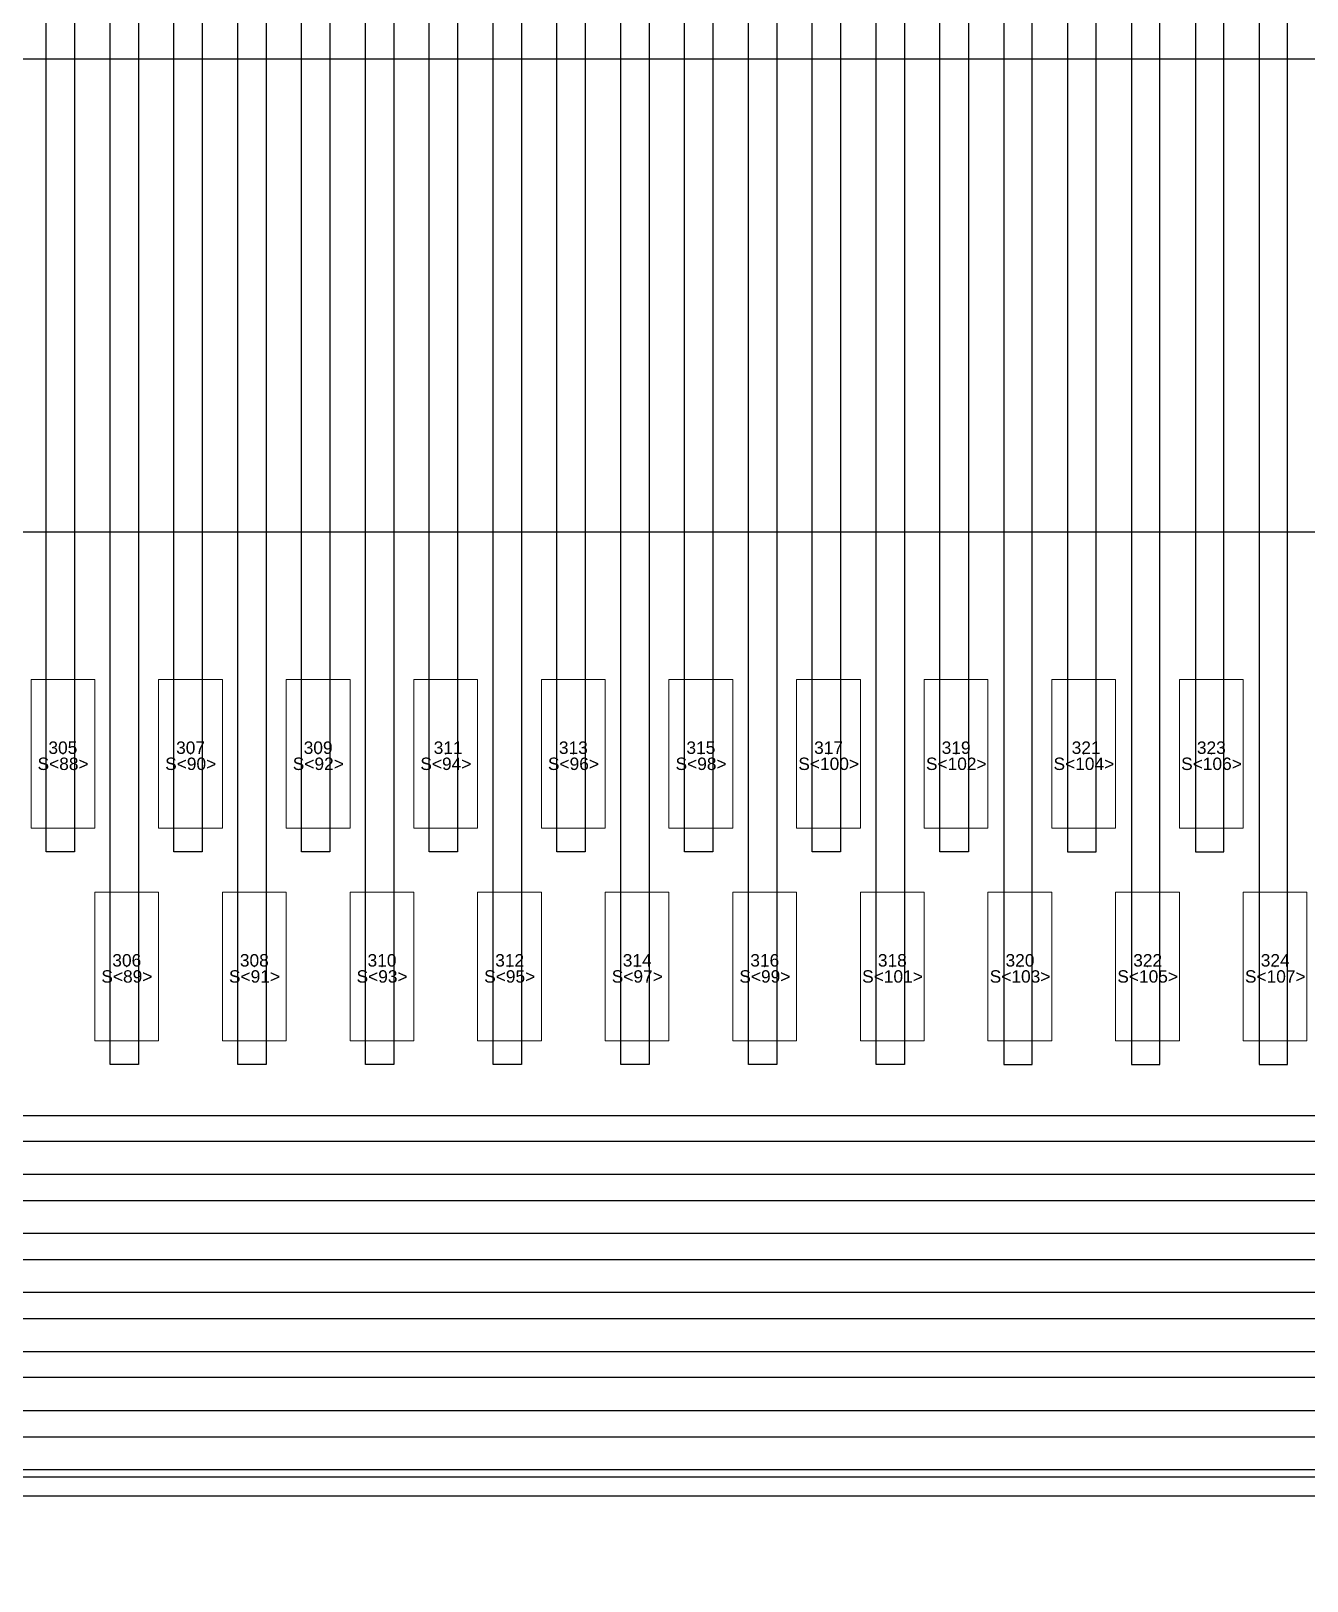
# Model space of a CAD drawing. Extents: x 10 to 206, y -65 to 73.
# Drawn here: x 60.348 to 60.888, y 33.532 to 34.188 of the extents above; entities that cross this region are included whole.
import ezdxf
from ezdxf.enums import TextEntityAlignment as Align

# ---------------------------------------------------------------- set-up
doc = ezdxf.new("R2010")
doc.units = 0
doc.header["$LTSCALE"] = 0.5
doc.layers.get('0').update_dxf_attribs({"lineweight": 13})
for name, color, linetype in [('01 Copper', 3, 'Continuous'), ('03 Solder resist', 6, 'Continuous'), ('04 Chip', 20, 'Continuous'), ('08 Dimension&pin assignment', 7, 'Continuous')]:
    doc.layers.add(name, color=color, linetype=linetype)
for name, color, linetype, lineweight in [('05 Bump', 130, 'Continuous', 0), ('09 Center_line', 1, 'Continuous', 0), ('11 IL no.', 254, 'Continuous', 0), ('12 IL name', 210, 'Continuous', 0)]:
    doc.layers.add(name, color=color, linetype=linetype, lineweight=lineweight)
doc.styles.add('MBC_Arial_Font', font='arial.ttf')
doc.styles.get("Standard").update_dxf_attribs({"font": 'romans.shx', "width": 0.75, "bigfont": 'AllInOneBig.shx'})
doc.dimstyles.new('ISO-25', dxfattribs={"dimtxt": 0.5, "dimasz": 0.8, "dimexe": 0.1, "dimexo": 0.1, "dimgap": 0.1, "dimtad": 1, "dimdec": 3, "dimzin": 1, "dimdsep": 46, "dimtxsty": 'Standard', "dimcen": 0.5, "dimadec": 0, "dimazin": 0, "dimtfac": 1, "dimtdec": 3, "dimtmove": 0, "dimatfit": 3, "dimfxl": 0, "dimarcsym": 0})
doc.dimstyles.new('ISO-25$0', dxfattribs={"dimtxt": 0.5, "dimasz": 1, "dimexe": 0.1, "dimexo": 0.1, "dimgap": 0.1, "dimtad": 1, "dimdec": 3, "dimzin": 1, "dimdsep": 46, "dimtxsty": 'Standard', "dimcen": 0.5, "dimadec": 0, "dimazin": 0, "dimtfac": 1, "dimtdec": 3, "dimtmove": 0, "dimatfit": 3, "dimfxl": 0, "dimarcsym": 0})

# ---------------------------------------------------------------- blocks, each defined once
blk = doc.blocks.new('*U377')
at = {"color": 0}
blk.add_lwpolyline([(-0.0135, -0.0315), (0.0135, -0.0315), (0.0135, 0.0315), (-0.0135, 0.0315)], close=True, dxfattribs=at)
at = {"color": 0, "style": 'MBC_Arial_Font', "flags": 1}
for tag, p in [('COMMENT1', (0, 0.00231)), ('COMMENT2', (0, 0.0015)), ('COMMENT3', (0, 0.00069)), ('COMMENT4', (0, -0.00012)), ('PAD_NO', (0, 0.00313)), ('COMMENT5', (0, -0.00094)), ('COMMENT6', (0, -0.00175)), ('COMMENT7', (0, -0.00256)), ('COMMENT8', (0, -0.00337)), ('COMMENT9', (0, -0.00419))]:
    blk.add_attdef(tag, text='', height=0.000625, dxfattribs=at).set_placement(p, align=Align.MIDDLE_CENTER)
blk = doc.blocks.new('*U378')
at = {"color": 0}
blk.add_lwpolyline([(-0.0135, -0.0315), (0.0135, -0.0315), (0.0135, 0.0315), (-0.0135, 0.0315)], close=True, dxfattribs=at)
at = {"color": 0, "style": 'MBC_Arial_Font', "flags": 1}
for tag, p in [('COMMENT1', (0, 0.00231)), ('COMMENT2', (0, 0.0015)), ('COMMENT3', (0, 0.00069)), ('COMMENT4', (0, -0.00012)), ('PAD_NO', (0, 0.00313)), ('COMMENT5', (0, -0.00094)), ('COMMENT6', (0, -0.00175)), ('COMMENT7', (0, -0.00256)), ('COMMENT8', (0, -0.00337)), ('COMMENT9', (0, -0.00419))]:
    blk.add_attdef(tag, text='', height=0.000625, dxfattribs=at).set_placement(p, align=Align.MIDDLE_CENTER)
blk = doc.blocks.new('*U379')
at = {"color": 0}
blk.add_lwpolyline([(-0.0135, -0.0315), (0.0135, -0.0315), (0.0135, 0.0315), (-0.0135, 0.0315)], close=True, dxfattribs=at)
at = {"color": 0, "style": 'MBC_Arial_Font', "flags": 1}
for tag, p in [('COMMENT1', (0, 0.00231)), ('COMMENT2', (0, 0.0015)), ('COMMENT3', (0, 0.00069)), ('COMMENT4', (0, -0.00012)), ('PAD_NO', (0, 0.00313)), ('COMMENT5', (0, -0.00094)), ('COMMENT6', (0, -0.00175)), ('COMMENT7', (0, -0.00256)), ('COMMENT8', (0, -0.00337)), ('COMMENT9', (0, -0.00419))]:
    blk.add_attdef(tag, text='', height=0.000625, dxfattribs=at).set_placement(p, align=Align.MIDDLE_CENTER)
blk = doc.blocks.new('*U380')
at = {"color": 0}
blk.add_lwpolyline([(-0.0135, -0.0315), (0.0135, -0.0315), (0.0135, 0.0315), (-0.0135, 0.0315)], close=True, dxfattribs=at)
at = {"color": 0, "style": 'MBC_Arial_Font', "flags": 1}
for tag, p in [('COMMENT1', (0, 0.00231)), ('COMMENT2', (0, 0.0015)), ('COMMENT3', (0, 0.00069)), ('COMMENT4', (0, -0.00012)), ('PAD_NO', (0, 0.00313)), ('COMMENT5', (0, -0.00094)), ('COMMENT6', (0, -0.00175)), ('COMMENT7', (0, -0.00256)), ('COMMENT8', (0, -0.00337)), ('COMMENT9', (0, -0.00419))]:
    blk.add_attdef(tag, text='', height=0.000625, dxfattribs=at).set_placement(p, align=Align.MIDDLE_CENTER)
blk = doc.blocks.new('*U381')
at = {"color": 0}
blk.add_lwpolyline([(-0.0135, -0.0315), (0.0135, -0.0315), (0.0135, 0.0315), (-0.0135, 0.0315)], close=True, dxfattribs=at)
at = {"color": 0, "style": 'MBC_Arial_Font', "flags": 1}
for tag, p in [('COMMENT1', (0, 0.00231)), ('COMMENT2', (0, 0.0015)), ('COMMENT3', (0, 0.00069)), ('COMMENT4', (0, -0.00012)), ('PAD_NO', (0, 0.00313)), ('COMMENT5', (0, -0.00094)), ('COMMENT6', (0, -0.00175)), ('COMMENT7', (0, -0.00256)), ('COMMENT8', (0, -0.00337)), ('COMMENT9', (0, -0.00419))]:
    blk.add_attdef(tag, text='', height=0.000625, dxfattribs=at).set_placement(p, align=Align.MIDDLE_CENTER)
blk = doc.blocks.new('*U382')
at = {"color": 0}
blk.add_lwpolyline([(-0.0135, -0.0315), (0.0135, -0.0315), (0.0135, 0.0315), (-0.0135, 0.0315)], close=True, dxfattribs=at)
at = {"color": 0, "style": 'MBC_Arial_Font', "flags": 1}
for tag, p in [('COMMENT1', (0, 0.00231)), ('COMMENT2', (0, 0.0015)), ('COMMENT3', (0, 0.00069)), ('COMMENT4', (0, -0.00012)), ('PAD_NO', (0, 0.00313)), ('COMMENT5', (0, -0.00094)), ('COMMENT6', (0, -0.00175)), ('COMMENT7', (0, -0.00256)), ('COMMENT8', (0, -0.00337)), ('COMMENT9', (0, -0.00419))]:
    blk.add_attdef(tag, text='', height=0.000625, dxfattribs=at).set_placement(p, align=Align.MIDDLE_CENTER)
blk = doc.blocks.new('*U383')
at = {"color": 0}
blk.add_lwpolyline([(-0.0135, -0.0315), (0.0135, -0.0315), (0.0135, 0.0315), (-0.0135, 0.0315)], close=True, dxfattribs=at)
at = {"color": 0, "style": 'MBC_Arial_Font', "flags": 1}
for tag, p in [('COMMENT1', (0, 0.00231)), ('COMMENT2', (0, 0.0015)), ('COMMENT3', (0, 0.00069)), ('COMMENT4', (0, -0.00012)), ('PAD_NO', (0, 0.00313)), ('COMMENT5', (0, -0.00094)), ('COMMENT6', (0, -0.00175)), ('COMMENT7', (0, -0.00256)), ('COMMENT8', (0, -0.00337)), ('COMMENT9', (0, -0.00419))]:
    blk.add_attdef(tag, text='', height=0.000625, dxfattribs=at).set_placement(p, align=Align.MIDDLE_CENTER)
blk = doc.blocks.new('*U384')
at = {"color": 0}
blk.add_lwpolyline([(-0.0135, -0.0315), (0.0135, -0.0315), (0.0135, 0.0315), (-0.0135, 0.0315)], close=True, dxfattribs=at)
at = {"color": 0, "style": 'MBC_Arial_Font', "flags": 1}
for tag, p in [('COMMENT1', (0, 0.00231)), ('COMMENT2', (0, 0.0015)), ('COMMENT3', (0, 0.00069)), ('COMMENT4', (0, -0.00012)), ('PAD_NO', (0, 0.00313)), ('COMMENT5', (0, -0.00094)), ('COMMENT6', (0, -0.00175)), ('COMMENT7', (0, -0.00256)), ('COMMENT8', (0, -0.00337)), ('COMMENT9', (0, -0.00419))]:
    blk.add_attdef(tag, text='', height=0.000625, dxfattribs=at).set_placement(p, align=Align.MIDDLE_CENTER)
blk = doc.blocks.new('*U385')
at = {"color": 0}
blk.add_lwpolyline([(-0.0135, -0.0315), (0.0135, -0.0315), (0.0135, 0.0315), (-0.0135, 0.0315)], close=True, dxfattribs=at)
at = {"color": 0, "style": 'MBC_Arial_Font', "flags": 1}
for tag, p in [('COMMENT1', (0, 0.00231)), ('COMMENT2', (0, 0.0015)), ('COMMENT3', (0, 0.00069)), ('COMMENT4', (0, -0.00012)), ('PAD_NO', (0, 0.00313)), ('COMMENT5', (0, -0.00094)), ('COMMENT6', (0, -0.00175)), ('COMMENT7', (0, -0.00256)), ('COMMENT8', (0, -0.00337)), ('COMMENT9', (0, -0.00419))]:
    blk.add_attdef(tag, text='', height=0.000625, dxfattribs=at).set_placement(p, align=Align.MIDDLE_CENTER)
blk = doc.blocks.new('*U386')
at = {"color": 0}
blk.add_lwpolyline([(-0.0135, -0.0315), (0.0135, -0.0315), (0.0135, 0.0315), (-0.0135, 0.0315)], close=True, dxfattribs=at)
at = {"color": 0, "style": 'MBC_Arial_Font', "flags": 1}
for tag, p in [('COMMENT1', (0, 0.00231)), ('COMMENT2', (0, 0.0015)), ('COMMENT3', (0, 0.00069)), ('COMMENT4', (0, -0.00012)), ('PAD_NO', (0, 0.00313)), ('COMMENT5', (0, -0.00094)), ('COMMENT6', (0, -0.00175)), ('COMMENT7', (0, -0.00256)), ('COMMENT8', (0, -0.00337)), ('COMMENT9', (0, -0.00419))]:
    blk.add_attdef(tag, text='', height=0.000625, dxfattribs=at).set_placement(p, align=Align.MIDDLE_CENTER)
blk = doc.blocks.new('*U387')
at = {"color": 0}
blk.add_lwpolyline([(-0.0135, -0.0315), (0.0135, -0.0315), (0.0135, 0.0315), (-0.0135, 0.0315)], close=True, dxfattribs=at)
at = {"color": 0, "style": 'MBC_Arial_Font', "flags": 1}
for tag, p in [('COMMENT1', (0, 0.00231)), ('COMMENT2', (0, 0.0015)), ('COMMENT3', (0, 0.00069)), ('COMMENT4', (0, -0.00012)), ('PAD_NO', (0, 0.00313)), ('COMMENT5', (0, -0.00094)), ('COMMENT6', (0, -0.00175)), ('COMMENT7', (0, -0.00256)), ('COMMENT8', (0, -0.00337)), ('COMMENT9', (0, -0.00419))]:
    blk.add_attdef(tag, text='', height=0.000625, dxfattribs=at).set_placement(p, align=Align.MIDDLE_CENTER)
blk = doc.blocks.new('*U388')
at = {"color": 0}
blk.add_lwpolyline([(-0.0135, -0.0315), (0.0135, -0.0315), (0.0135, 0.0315), (-0.0135, 0.0315)], close=True, dxfattribs=at)
at = {"color": 0, "style": 'MBC_Arial_Font', "flags": 1}
for tag, p in [('COMMENT1', (0, 0.00231)), ('COMMENT2', (0, 0.0015)), ('COMMENT3', (0, 0.00069)), ('COMMENT4', (0, -0.00012)), ('PAD_NO', (0, 0.00313)), ('COMMENT5', (0, -0.00094)), ('COMMENT6', (0, -0.00175)), ('COMMENT7', (0, -0.00256)), ('COMMENT8', (0, -0.00337)), ('COMMENT9', (0, -0.00419))]:
    blk.add_attdef(tag, text='', height=0.000625, dxfattribs=at).set_placement(p, align=Align.MIDDLE_CENTER)
blk = doc.blocks.new('*U389')
at = {"color": 0}
blk.add_lwpolyline([(-0.0135, -0.0315), (0.0135, -0.0315), (0.0135, 0.0315), (-0.0135, 0.0315)], close=True, dxfattribs=at)
at = {"color": 0, "style": 'MBC_Arial_Font', "flags": 1}
for tag, p in [('COMMENT1', (0, 0.00231)), ('COMMENT2', (0, 0.0015)), ('COMMENT3', (0, 0.00069)), ('COMMENT4', (0, -0.00012)), ('PAD_NO', (0, 0.00313)), ('COMMENT5', (0, -0.00094)), ('COMMENT6', (0, -0.00175)), ('COMMENT7', (0, -0.00256)), ('COMMENT8', (0, -0.00337)), ('COMMENT9', (0, -0.00419))]:
    blk.add_attdef(tag, text='', height=0.000625, dxfattribs=at).set_placement(p, align=Align.MIDDLE_CENTER)
blk = doc.blocks.new('*U390')
at = {"color": 0}
blk.add_lwpolyline([(-0.0135, -0.0315), (0.0135, -0.0315), (0.0135, 0.0315), (-0.0135, 0.0315)], close=True, dxfattribs=at)
at = {"color": 0, "style": 'MBC_Arial_Font', "flags": 1}
for tag, p in [('COMMENT1', (0, 0.00231)), ('COMMENT2', (0, 0.0015)), ('COMMENT3', (0, 0.00069)), ('COMMENT4', (0, -0.00012)), ('PAD_NO', (0, 0.00313)), ('COMMENT5', (0, -0.00094)), ('COMMENT6', (0, -0.00175)), ('COMMENT7', (0, -0.00256)), ('COMMENT8', (0, -0.00337)), ('COMMENT9', (0, -0.00419))]:
    blk.add_attdef(tag, text='', height=0.000625, dxfattribs=at).set_placement(p, align=Align.MIDDLE_CENTER)
blk = doc.blocks.new('*U391')
at = {"color": 0}
blk.add_lwpolyline([(-0.0135, -0.0315), (0.0135, -0.0315), (0.0135, 0.0315), (-0.0135, 0.0315)], close=True, dxfattribs=at)
at = {"color": 0, "style": 'MBC_Arial_Font', "flags": 1}
for tag, p in [('COMMENT1', (0, 0.00231)), ('COMMENT2', (0, 0.0015)), ('COMMENT3', (0, 0.00069)), ('COMMENT4', (0, -0.00012)), ('PAD_NO', (0, 0.00313)), ('COMMENT5', (0, -0.00094)), ('COMMENT6', (0, -0.00175)), ('COMMENT7', (0, -0.00256)), ('COMMENT8', (0, -0.00337)), ('COMMENT9', (0, -0.00419))]:
    blk.add_attdef(tag, text='', height=0.000625, dxfattribs=at).set_placement(p, align=Align.MIDDLE_CENTER)
blk = doc.blocks.new('*U392')
at = {"color": 0}
blk.add_lwpolyline([(-0.0135, -0.0315), (0.0135, -0.0315), (0.0135, 0.0315), (-0.0135, 0.0315)], close=True, dxfattribs=at)
at = {"color": 0, "style": 'MBC_Arial_Font', "flags": 1}
for tag, p in [('COMMENT1', (0, 0.00231)), ('COMMENT2', (0, 0.0015)), ('COMMENT3', (0, 0.00069)), ('COMMENT4', (0, -0.00012)), ('PAD_NO', (0, 0.00313)), ('COMMENT5', (0, -0.00094)), ('COMMENT6', (0, -0.00175)), ('COMMENT7', (0, -0.00256)), ('COMMENT8', (0, -0.00337)), ('COMMENT9', (0, -0.00419))]:
    blk.add_attdef(tag, text='', height=0.000625, dxfattribs=at).set_placement(p, align=Align.MIDDLE_CENTER)
blk = doc.blocks.new('*U393')
at = {"color": 0}
blk.add_lwpolyline([(-0.0135, -0.0315), (0.0135, -0.0315), (0.0135, 0.0315), (-0.0135, 0.0315)], close=True, dxfattribs=at)
at = {"color": 0, "style": 'MBC_Arial_Font', "flags": 1}
for tag, p in [('COMMENT1', (0, 0.00231)), ('COMMENT2', (0, 0.0015)), ('COMMENT3', (0, 0.00069)), ('COMMENT4', (0, -0.00012)), ('PAD_NO', (0, 0.00313)), ('COMMENT5', (0, -0.00094)), ('COMMENT6', (0, -0.00175)), ('COMMENT7', (0, -0.00256)), ('COMMENT8', (0, -0.00337)), ('COMMENT9', (0, -0.00419))]:
    blk.add_attdef(tag, text='', height=0.000625, dxfattribs=at).set_placement(p, align=Align.MIDDLE_CENTER)
blk = doc.blocks.new('*U394')
at = {"color": 0}
blk.add_lwpolyline([(-0.0135, -0.0315), (0.0135, -0.0315), (0.0135, 0.0315), (-0.0135, 0.0315)], close=True, dxfattribs=at)
at = {"color": 0, "style": 'MBC_Arial_Font', "flags": 1}
for tag, p in [('COMMENT1', (0, 0.00231)), ('COMMENT2', (0, 0.0015)), ('COMMENT3', (0, 0.00069)), ('COMMENT4', (0, -0.00012)), ('PAD_NO', (0, 0.00313)), ('COMMENT5', (0, -0.00094)), ('COMMENT6', (0, -0.00175)), ('COMMENT7', (0, -0.00256)), ('COMMENT8', (0, -0.00337)), ('COMMENT9', (0, -0.00419))]:
    blk.add_attdef(tag, text='', height=0.000625, dxfattribs=at).set_placement(p, align=Align.MIDDLE_CENTER)
blk = doc.blocks.new('*U395')
at = {"color": 0}
blk.add_lwpolyline([(-0.0135, -0.0315), (0.0135, -0.0315), (0.0135, 0.0315), (-0.0135, 0.0315)], close=True, dxfattribs=at)
at = {"color": 0, "style": 'MBC_Arial_Font', "flags": 1}
for tag, p in [('COMMENT1', (0, 0.00231)), ('COMMENT2', (0, 0.0015)), ('COMMENT3', (0, 0.00069)), ('COMMENT4', (0, -0.00012)), ('PAD_NO', (0, 0.00313)), ('COMMENT5', (0, -0.00094)), ('COMMENT6', (0, -0.00175)), ('COMMENT7', (0, -0.00256)), ('COMMENT8', (0, -0.00337)), ('COMMENT9', (0, -0.00419))]:
    blk.add_attdef(tag, text='', height=0.000625, dxfattribs=at).set_placement(p, align=Align.MIDDLE_CENTER)
blk = doc.blocks.new('*U396')
at = {"color": 0}
blk.add_lwpolyline([(-0.0135, -0.0315), (0.0135, -0.0315), (0.0135, 0.0315), (-0.0135, 0.0315)], close=True, dxfattribs=at)
at = {"color": 0, "style": 'MBC_Arial_Font', "flags": 1}
for tag, p in [('COMMENT1', (0, 0.00231)), ('COMMENT2', (0, 0.0015)), ('COMMENT3', (0, 0.00069)), ('COMMENT4', (0, -0.00012)), ('PAD_NO', (0, 0.00313)), ('COMMENT5', (0, -0.00094)), ('COMMENT6', (0, -0.00175)), ('COMMENT7', (0, -0.00256)), ('COMMENT8', (0, -0.00337)), ('COMMENT9', (0, -0.00419))]:
    blk.add_attdef(tag, text='', height=0.000625, dxfattribs=at).set_placement(p, align=Align.MIDDLE_CENTER)
blk = doc.blocks.new('*D612')
at = {"layer": '08 Dimension&pin assignment', "color": 0, "lineweight": -2, "transparency": 16777216}
for p, q in [((57.75726, 33.47643), (57.75726, 24.86276)), ((62.10726, 27.99643), (62.10726, 24.86276)), ((57.75726, 24.96276), (46.47273, 24.96276)), ((61.30726, 24.96276), (58.55726, 24.96276))]:
    blk.add_line(p, q, dxfattribs=at)
at = {"layer": '08 Dimension&pin assignment', "color": 0, "transparency": 16777216}
for points in [[(58.55726, 25.0961), (58.55726, 24.82943), (57.75726, 24.96276)], [(61.30726, 25.0961), (61.30726, 24.82943), (62.10726, 24.96276)]]:
    blk.add_solid(points, dxfattribs=at)
at = {"layer": '08 Dimension&pin assignment', "color": 0, "transparency": 16777216, "insert": (50.39416, 25.44372), "char_height": 0.5, "attachment_point": 5}
blk.add_mtext('4.350%%P1.00(Tape NG hole)', dxfattribs=at)
blk = doc.blocks.new('*D632')
at = {"layer": '08 Dimension&pin assignment', "color": 0, "lineweight": -2, "transparency": 16777216}
for p, q in [((86.59476, 34.37643), (86.59476, 45.03289)), ((57.85726, 33.57643), (86.69476, 33.57643)), ((79.69476, 33.57643), (86.69476, 33.57643)), ((86.59476, 32.77643), (86.59476, 31.97643))]:
    blk.add_line(p, q, dxfattribs=at)
at = {"layer": '08 Dimension&pin assignment', "color": 0, "transparency": 16777216}
for points in [[(86.46142, 34.37643), (86.72809, 34.37643), (86.59476, 33.57643)], [(86.46142, 32.77643), (86.72809, 32.77643), (86.59476, 33.57643)]]:
    blk.add_solid(points, dxfattribs=at)
at = {"layer": '08 Dimension&pin assignment', "color": 0, "transparency": 16777216, "insert": (86.1138, 41.08468), "char_height": 0.5, "attachment_point": 5, "rotation": 90}
blk.add_mtext('0%%P1(%%C5mm Tape NG Hole)', dxfattribs=at)
blk = doc.blocks.new('*D639')
at = {"layer": '08 Dimension&pin assignment', "color": 0, "lineweight": -2, "transparency": 16777216}
for p, q in [((56.69226, 34.17643), (56.69226, 45.90143)), ((62.10726, 42.44643), (62.10726, 45.90143)), ((61.30726, 45.80143), (57.49226, 45.80143))]:
    blk.add_line(p, q, dxfattribs=at)
at = {"layer": '08 Dimension&pin assignment', "color": 0, "transparency": 16777216}
for points in [[(57.49226, 45.93476), (57.49226, 45.6681), (56.69226, 45.80143)], [(61.30726, 45.93476), (61.30726, 45.6681), (62.10726, 45.80143)]]:
    blk.add_solid(points, dxfattribs=at)
at = {"layer": '08 Dimension&pin assignment', "color": 0, "transparency": 16777216, "insert": (59.39976, 46.28238), "char_height": 0.5, "attachment_point": 5}
blk.add_mtext('5.415{\\A1;\\Fromans,bigfont|c128;%%P0.1\\Fromans,bigfont|c136;5\\Fromans,bigfont|c128;(\\Fromans,bigfont|c136;SR\\Fromans,bigfont|c128;)}', dxfattribs=at)
blk = doc.blocks.new('*D645')
at = {"layer": '08 Dimension&pin assignment', "color": 0, "lineweight": -2, "transparency": 16777216}
for p, q in [((55.64226, 33.47643), (55.64226, 16.80263)), ((62.10726, 33.47643), (62.10726, 16.80263)), ((61.30726, 16.90263), (56.44226, 16.90263))]:
    blk.add_line(p, q, dxfattribs=at)
at = {"layer": '08 Dimension&pin assignment', "color": 0, "transparency": 16777216}
for points in [[(56.44226, 17.03597), (56.44226, 16.7693), (55.64226, 16.90263)], [(61.30726, 17.03597), (61.30726, 16.7693), (62.10726, 16.90263)]]:
    blk.add_solid(points, dxfattribs=at)
at = {"layer": 'Defpoints', "color": 0, "transparency": 16777216}
for p in [(55.64226, 33.57643), (62.10726, 33.57643), (55.64226, 16.90263)]:
    blk.add_point(p, dxfattribs=at)
at = {"layer": '08 Dimension&pin assignment', "color": 0, "transparency": 16777216, "insert": (60.75169, 17.25263), "char_height": 0.5, "attachment_point": 5}
blk.add_mtext('{\\Fromans,chineset|c134;6.465%%P0.1}', dxfattribs=at)
blk = doc.blocks.new('*D692')
at = {"layer": '08 Dimension&pin assignment', "color": 0, "lineweight": -2, "transparency": 16777216}
for p, q in [((57.14528, 33.94093), (57.14528, 43.86537)), ((67.06923, 33.94093), (67.06923, 43.86537)), ((57.94528, 43.76537), (66.26923, 43.76537)), ((67.06923, 43.76537), (78.71209, 43.76537))]:
    blk.add_line(p, q, dxfattribs=at)
at = {"layer": '08 Dimension&pin assignment', "color": 0, "transparency": 16777216}
for points in [[(57.94528, 43.8987), (57.94528, 43.63203), (57.14528, 43.76537)], [(66.26923, 43.63203), (66.26923, 43.8987), (67.06923, 43.76537)]]:
    blk.add_solid(points, dxfattribs=at)
at = {"layer": 'Defpoints', "color": 0, "transparency": 16777216}
for p in [(67.06923, 43.76537), (57.14528, 33.84093), (67.06923, 33.84093)]:
    blk.add_point(p, dxfattribs=at)
at = {"layer": '08 Dimension&pin assignment', "color": 0, "transparency": 16777216, "insert": (73.29066, 44.24632), "char_height": 0.5, "attachment_point": 5}
blk.add_mtext('{\\Fromans,chineset|c0;\\C2;9.9\\Fromans.shx,chineset.shx|c0;18*1.0006=9.9239508%%P0.005(I/L)}', dxfattribs=at)

msp = doc.modelspace()

# ---------------------------------------------------------------- linework, layer by layer
at = {"layer": '01 Copper'}
for points in [[(57.24383804, 33.56842951), (62.06273244, 33.56842951, 0.414213562), (62.07273244, 33.57842951), (62.07273244, 34.37642951), (62.07673244, 34.42642951), (62.07673244, 35.12294397, 0.147476825), (62.06006578, 35.17822105), (62.05892941, 35.17993419, -0.147476825), (62.04226274, 35.23521127), (62.04226274, 35.95882094, -0.198912367), (62.0569074, 35.99417628), (62.07062408, 36.00789295, 0.198912367), (62.08526874, 36.04324829), (62.08526874, 38.57693204)], [(62.06926874, 38.57693204), (62.06926874, 36.06260363, -0.198912367), (62.05462408, 36.02724829), (62.0229074, 35.99553162, 0.198912367), (62.00826274, 35.96017628), (62.00826274, 35.2412415, 0.147476825), (62.02492941, 35.18596442), (62.04006578, 35.16314548, -0.147476825), (62.05673244, 35.10786841), (62.05673244, 34.42642951), (62.06073244, 34.37642951), (62.06073244, 33.58942951, -0.414213562), (62.05073244, 33.57942951), (57.25583804, 33.57942951, -0.414213562)], [(57.30687584, 33.59342951), (62.02220814, 33.59342951, 0.414213562), (62.03220814, 33.60342951), (62.03220814, 34.37642951), (62.03620814, 34.42642951), (62.03620814, 35.10262859, 0.147476825), (62.01954148, 35.15790567), (62.00492941, 35.17993419, -0.147476825), (61.98826274, 35.23521127), (61.98826274, 35.96846055, -0.198912367), (62.0029074, 36.00381589), (62.04063608, 36.04154456, 0.198912367), (62.05528074, 36.0768999), (62.05528074, 38.57693204)], [(62.03928074, 38.57693204), (62.03928074, 36.09625524, -0.198912367), (62.02463608, 36.0608999), (61.9689074, 36.00517123, 0.198912367), (61.95426274, 35.96981589), (61.95426274, 35.2412415, 0.147476825), (61.97092941, 35.18596442), (61.99954148, 35.1428301, -0.147476825), (62.01620814, 35.08755302), (62.01620814, 34.42642951), (62.02020814, 34.37642951), (62.02020814, 33.61442951, -0.414213562), (62.01020814, 33.60442951), (57.31887584, 33.60442951, -0.414213562)], [(62.02529274, 38.57693204), (62.02529274, 36.11055151, -0.198912367), (62.01064808, 36.07519617), (61.9489074, 36.0134555, 0.198912367), (61.93426274, 35.97810016), (61.93426274, 35.23521127, 0.147476825), (61.95092941, 35.17993419), (61.97901718, 35.13759029, -0.147476825), (61.99568384, 35.08231321), (61.99568384, 34.42642951), (61.99168384, 34.37642951), (61.99168384, 33.62842951, -0.414213562), (61.98168384, 33.61842951), (57.36991364, 33.61842951, -0.414213562)], [(57.38191364, 33.62942951), (61.96968384, 33.62942951, 0.414213562), (61.97968384, 33.63942951), (61.97968384, 34.37642951), (61.97568384, 34.42642951), (61.97568384, 35.06723764, 0.147476825), (61.95901718, 35.12251472), (61.91692941, 35.18596442, -0.147476825), (61.90026274, 35.2412415), (61.90026274, 35.9794555, -0.198912367), (61.9149074, 36.01481084), (61.99464808, 36.09455151, 0.198912367), (62.00929274, 36.12990685), (62.00929274, 38.57693204)], [(57.46447034, 33.64342951), (61.81958664, 33.64342951, 0.414213562), (61.82958664, 33.65342951), (61.82958664, 34.37642951), (61.83358664, 34.42642951), (61.83358664, 35.10820914, -0.158016921), (61.85260073, 35.16687158), (61.86124866, 35.17881041, 0.158016921), (61.88026274, 35.23747284), (61.88026274, 35.98773977, -0.198912367), (61.8949074, 36.02309511), (61.92068408, 36.04887179, 0.198912367), (61.93532874, 36.08422712), (61.93532874, 38.57693204)], [(61.88934074, 38.57693204), (61.88934074, 36.07359446, -0.198912367), (61.87469608, 36.03823912), (61.8609074, 36.02445045, 0.198912367), (61.84626274, 35.98909511), (61.84626274, 35.23315115, -0.145951734), (61.82992469, 35.1783727, 0.145951734), (61.81358664, 35.12359426), (61.81358664, 34.42642951), (61.81758664, 34.37642951), (61.81758664, 33.66442951, -0.414213562), (61.80758664, 33.65442951), (57.50798924, 33.65442951, -0.414213562)], [(57.52750814, 33.66842951), (61.77906234, 33.66842951, 0.414213562), (61.78906234, 33.67842951), (61.78906234, 34.37642951), (61.79306234, 34.42642951), (61.79306234, 35.1292802, -0.147169415), (61.80966254, 35.18445694, 0.147169415), (61.82626274, 35.23963369), (61.82626274, 35.99911912, -0.158400569), (61.83581374, 36.02851093, 0.158400569), (61.84536474, 36.05790273), (61.84536474, 38.57693204)], [(61.79937674, 38.57693204), (61.79937674, 36.04700813, -0.06697935), (61.79581974, 36.0205743, 0.06697935), (61.79226274, 35.99414046), (61.79226274, 35.235312, -0.110892758), (61.78266254, 35.19255833, 0.110892758), (61.77306234, 35.14980466), (61.77306234, 34.42642951), (61.77706234, 34.37642951), (61.77706234, 33.68942951, -0.414213562), (61.76706234, 33.67942951), (57.57102704, 33.67942951, -0.414213562)], [(57.59054594, 33.69342951), (61.73853804, 33.69342951, 0.414213562), (61.74853804, 33.70342951), (61.74853804, 34.37642951), (61.75253804, 34.42642951), (61.75253804, 35.15518728, -0.112434858), (61.76240039, 35.19849091, 0.112434858), (61.77226274, 35.24179454), (61.77226274, 35.9420794, 0.188355168), (61.75902745, 35.9759668), (61.73864804, 35.99807658, -0.188355168), (61.72541274, 36.03196399), (61.72541274, 38.57693204)], [(61.70941274, 38.57693204), (61.70941274, 36.01243565, 0.188355168), (61.72264804, 35.97854825), (61.72502745, 35.9759668, -0.188355168), (61.73826274, 35.9420794), (61.73826274, 35.22242991, -0.060031426), (61.73540039, 35.1986754, 0.060031426), (61.73253804, 35.17492088), (61.73253804, 34.42642951), (61.73653804, 34.37642951), (61.73653804, 33.71442951, -0.414213562), (61.72653804, 33.70442951), (57.63406484, 33.70442951, -0.414213562)], [(61.33556874, 38.57693204), (61.33556874, 36.11753953, -0.198912367), (61.32092408, 36.08218419), (61.3102614, 36.07152151, 0.198912367), (61.29561674, 36.03616617), (61.29561674, 35.3496249, -0.13593296), (61.28136604, 35.29817532), (61.25397825, 35.25252901, 0.13593296), (61.23972754, 35.20107944), (61.23972754, 34.42642951), (61.23072754, 34.37642951), (61.23072754, 33.72842951, -0.414213562), (61.22072754, 33.71842951), (57.71662154, 33.71842951, -0.414213562)], [(57.76014044, 33.72942951), (61.20872754, 33.72942951, 0.414213562), (61.21872754, 33.73942951), (61.21872754, 34.37642951), (61.20972754, 34.42642951), (61.20972754, 35.22882546, -0.13593296), (61.22397825, 35.28027504), (61.24136604, 35.30925468, 0.13593296), (61.25561674, 35.36070426), (61.25561674, 36.05273472, -0.198912367), (61.2702614, 36.08809006), (61.27493608, 36.09276473, 0.198912367), (61.28958074, 36.12812007), (61.28958074, 38.57693204)], [(60.79578474, 38.57693204), (60.79578474, 35.43397466, -0.13593296), (60.78153404, 35.38252509), (60.38045985, 34.71406811, 0.13593296), (60.36620914, 34.66261854), (60.36620914, 33.84092951), (60.35420914, 33.84092951), (60.35420914, 34.6717733, -0.13593296), (60.36845985, 34.72322287), (60.76553404, 35.38501318, 0.13593296), (60.77978474, 35.43646276), (60.77978474, 38.57693204)], [(60.82577274, 38.57693204), (60.82577274, 35.42953244, -0.13593296), (60.81152204, 35.37808287), (60.40747605, 34.70467289, 0.13593296), (60.39322534, 34.65322332), (60.39322534, 33.75092951), (60.38122534, 33.75092951), (60.38122534, 34.66237808, -0.13593296), (60.39547605, 34.71382765), (60.79552204, 35.38057096, 0.13593296), (60.80977274, 35.43202054), (60.80977274, 38.57693204)], [(60.85576074, 38.57693204), (60.85576074, 35.42509023, -0.13593296), (60.84151004, 35.37364065), (60.43449225, 34.69527768, 0.13593296), (60.42024154, 34.6438281), (60.42024154, 33.84092951), (60.40824154, 33.84092951), (60.40824154, 34.65298286, -0.13593296), (60.42249225, 34.70443244), (60.82551004, 35.37612874, 0.13593296), (60.83976074, 35.42757832), (60.83976074, 38.57693204)], [(60.88574874, 38.57693204), (60.88574874, 35.42064801, -0.13593296), (60.87149804, 35.36919843), (60.46150845, 34.68588246, 0.13593296), (60.44725774, 34.63443288), (60.44725774, 33.75092951), (60.43525774, 33.75092951), (60.43525774, 34.64358764, -0.13593296), (60.44950845, 34.69503722), (60.85549804, 35.37168653, 0.13593296), (60.86974874, 35.4231361), (60.86974874, 38.57693204)], [(60.91573674, 38.57693204), (60.91573674, 35.41620579, -0.13593296), (60.90148604, 35.36475622), (60.48852465, 34.67648724, 0.13593296), (60.47427394, 34.62503767), (60.47427394, 33.84092951), (60.46227394, 33.84092951), (60.46227394, 34.63419242, -0.13593296), (60.47652465, 34.685642), (60.88548604, 35.36724431, 0.13593296), (60.89973674, 35.41869388), (60.89973674, 38.57693204)], [(60.94572474, 38.57693204), (60.94572474, 35.41176357, -0.13593296), (60.93147404, 35.360314), (60.51554085, 34.66709202, 0.13593296), (60.50129014, 34.61564245), (60.50129014, 33.75092951), (60.48929014, 33.75092951), (60.48929014, 34.62479721, -0.13593296), (60.50354085, 34.67624678), (60.91547404, 35.36280209, 0.13593296), (60.92972474, 35.41425167), (60.92972474, 38.57693204)], [(60.97571274, 38.57693204), (60.97571274, 35.40732136, -0.13593296), (60.96146204, 35.35587178), (60.54255705, 34.65769681, 0.13593296), (60.52830634, 34.60624723), (60.52830634, 33.84092951), (60.51630634, 33.84092951), (60.51630634, 34.61540199, -0.13593296), (60.53055705, 34.66685157), (60.94546204, 35.35835987, 0.13593296), (60.95971274, 35.40980945), (60.95971274, 38.57693204)], [(61.00570074, 38.57693204), (61.00570074, 35.40287914, -0.13593296), (60.99145004, 35.35142956), (60.56957325, 34.64830159, 0.13593296), (60.55532254, 34.59685201), (60.55532254, 33.75092951), (60.54332254, 33.75092951), (60.54332254, 34.60600677, -0.13593296), (60.55757325, 34.65745635), (60.97545004, 35.35391766, 0.13593296), (60.98970074, 35.40536723), (60.98970074, 38.57693204)], [(61.03568874, 38.57693204), (61.03568874, 35.39843692, -0.13593296), (61.02143804, 35.34698735), (60.59658945, 34.63890637, 0.13593296), (60.58233874, 34.58745679), (60.58233874, 33.84092951), (60.57033874, 33.84092951), (60.57033874, 34.59661155, -0.13593296), (60.58458945, 34.64806113), (61.00543804, 35.34947544, 0.13593296), (61.01968874, 35.40092501), (61.01968874, 38.57693204)], [(61.06567674, 38.57693204), (61.06567674, 35.3939947, -0.13593296), (61.05142604, 35.34254513), (60.62360565, 34.62951115, 0.13593296), (60.60935494, 34.57806158), (60.60935494, 33.75092951), (60.59735494, 33.75092951), (60.59735494, 34.58721634, -0.13593296), (60.61160565, 34.63866591), (61.03542604, 35.34503322, 0.13593296), (61.04967674, 35.3964828), (61.04967674, 38.57693204)], [(61.09566474, 38.57693204), (61.09566474, 35.38955249, -0.13593296), (61.08141404, 35.33810291), (60.65062185, 34.62011593, 0.13593296), (60.63637114, 34.56866636), (60.63637114, 33.84092951), (60.62437114, 33.84092951), (60.62437114, 34.57782112, -0.13593296), (60.63862185, 34.62927069), (61.06541404, 35.340591, 0.13593296), (61.07966474, 35.39204058), (61.07966474, 38.57693204)], [(61.12565274, 38.57693204), (61.12565274, 35.38511027, -0.13593296), (61.11140204, 35.33366069), (60.67763805, 34.61072072, 0.13593296), (60.66338734, 34.55927114), (60.66338734, 33.75092951), (60.65138734, 33.75092951), (60.65138734, 34.5684259, -0.13593296), (60.66563805, 34.61987548), (61.09540204, 35.33614879, 0.13593296), (61.10965274, 35.38759836), (61.10965274, 38.57693204)], [(61.15564074, 38.57693204), (61.15564074, 35.38066805, -0.13593296), (61.14139004, 35.32921847), (60.70465425, 34.6013255, 0.13593296), (60.69040354, 34.54987592), (60.69040354, 33.84092951), (60.67840354, 33.84092951), (60.67840354, 34.55903068, -0.13593296), (60.69265425, 34.61048026), (61.12539004, 35.33170657, 0.13593296), (61.13964074, 35.38315614), (61.13964074, 38.57693204)], [(61.18562874, 38.57693204), (61.18562874, 35.37622583, -0.13593296), (61.17137804, 35.32477626), (60.73167045, 34.59193028, 0.13593296), (60.71741974, 34.54048071), (60.71741974, 33.75092951), (60.70541974, 33.75092951), (60.70541974, 34.54963547, -0.13593296), (60.71967045, 34.60108504), (61.15537804, 35.32726435, 0.13593296), (61.16962874, 35.37871393), (61.16962874, 38.57693204)], [(61.21561674, 38.57693204), (61.21561674, 35.37178361, -0.13593296), (61.20136604, 35.32033404), (60.75868665, 34.58253506, 0.13593296), (60.74443594, 34.53108549), (60.74443594, 33.84092951), (60.73243594, 33.84092951), (60.73243594, 34.54024025, -0.13593296), (60.74668665, 34.59168982), (61.18536604, 35.32282213, 0.13593296), (61.19961674, 35.37427171), (61.19961674, 38.57693204)]]:
    msp.add_lwpolyline(points, format="xyb", dxfattribs=at)
for points in [[(60.87951694, 34.70560937, 1.000000014), (60.86751694, 34.70560937), (60.86751694, 33.75092951), (60.87951694, 33.75092951)], [(60.84050074, 34.66058237), (60.84050074, 33.84092951), (60.85250074, 33.84092951), (60.85250074, 34.66058237, 1)], [(60.82548454, 33.75092951), (60.82548454, 34.61555537, 1), (60.81348454, 34.61555537), (60.81348454, 33.75092951)], [(60.78646834, 34.57052837), (60.78646834, 33.84092951), (60.79846834, 33.84092951), (60.79846834, 34.57052837, 1)], [(60.77145214, 33.75092951), (60.77145214, 34.52550137, 1), (60.75945214, 34.52550137), (60.75945214, 33.75092951)]]:
    msp.add_lwpolyline(points, format="xyb", close=True, dxfattribs=at)
at = {"layer": '03 Solder resist'}
msp.add_lwpolyline([(67.52225674, 33.07642951), (67.52225674, 34.07642951, 0.414213562), (67.42225674, 34.17642951), (56.79225674, 34.17642951, 0.414213562), (56.69225674, 34.07642951), (56.69225674, 33.07642951, 0.414213562), (56.79225674, 32.97642951), (67.42225674, 32.97642951, 0.414213562)], format="xyb", close=True, dxfattribs=at)
at = {"layer": '04 Chip'}
msp.add_lwpolyline([(67.32225674, 33.17642951), (56.89225674, 33.17642951), (56.89225674, 33.97642951), (67.32225674, 33.97642951)], close=True, dxfattribs=at)
at = {"layer": '05 Bump'}
for p in [(60.36125674, 33.88242951), (60.41525674, 33.88242951), (60.46925674, 33.88242951), (60.52325674, 33.88242951), (60.57725674, 33.88242951), (60.63125674, 33.88242951), (60.68525674, 33.88242951), (60.73925674, 33.88242951), (60.79325674, 33.88242951), (60.84725674, 33.88242951), (60.38825674, 33.79242951), (60.44225674, 33.79242951), (60.49625674, 33.79242951), (60.55025674, 33.79242951), (60.60425674, 33.79242951), (60.65825674, 33.79242951), (60.71225674, 33.79242951), (60.76625674, 33.79242951), (60.82025674, 33.79242951), (60.87425674, 33.79242951)]:
    msp.add_point(p, dxfattribs=at)
at = {"layer": '09 Center_line'}
msp.add_lwpolyline([(44.61975674, 33.57642951), (79.59475674, 33.57642951)], dxfattribs=at)

# ---------------------------------------------------------------- block references
at = {"layer": '05 Bump', "xscale": -1}
for name, p in [('*U377', (60.36125674, 33.88242951)), ('*U379', (60.41525674, 33.88242951)), ('*U381', (60.46925674, 33.88242951)), ('*U383', (60.52325674, 33.88242951)), ('*U385', (60.57725674, 33.88242951)), ('*U387', (60.63125674, 33.88242951)), ('*U389', (60.68525674, 33.88242951)), ('*U391', (60.73925674, 33.88242951)), ('*U393', (60.79325674, 33.88242951)), ('*U395', (60.84725674, 33.88242951)), ('*U378', (60.38825674, 33.79242951)), ('*U380', (60.44225674, 33.79242951)), ('*U382', (60.49625674, 33.79242951)), ('*U384', (60.55025674, 33.79242951)), ('*U386', (60.60425674, 33.79242951)), ('*U388', (60.65825674, 33.79242951)), ('*U390', (60.71225674, 33.79242951)), ('*U392', (60.76625674, 33.79242951)), ('*U394', (60.82025674, 33.79242951)), ('*U396', (60.87425674, 33.79242951))]:
    msp.add_blockref(name, p, dxfattribs=at)

# ---------------------------------------------------------------- texts
at = {"layer": '11 IL no.', "style": 'MBC_Arial_Font'}
for s, p in [('305', (60.36124242, 33.88505451)), ('307', (60.41528181, 33.88505451)), ('309', (60.46927107, 33.88505451)), ('311', (60.52429528, 33.88505451)), ('313', (60.57728181, 33.88505451)), ('315', (60.63124242, 33.88505451)), ('317', (60.68528181, 33.88505451)), ('319', (60.73927107, 33.88505451)), ('321', (60.79429528, 33.88505451)), ('323', (60.84728181, 33.88505451)), ('306', (60.38828539, 33.79505451)), ('308', (60.44227107, 33.79505451)), ('310', (60.49629972, 33.79505451)), ('312', (60.55033553, 33.79505451)), ('314', (60.6043033, 33.79505451)), ('316', (60.65828539, 33.79505451)), ('318', (60.71227107, 33.79505451)), ('320', (60.76629972, 33.79505451)), ('322', (60.82033553, 33.79505451)), ('324', (60.8743033, 33.79505451))]:
    msp.add_text(s, height=0.00525, dxfattribs=at).set_placement(p, align=Align.MIDDLE_CENTER)
at = {"layer": '12 IL name', "style": 'MBC_Arial_Font'}
for s, p in [('S<88>', (60.36133195, 33.87822951)), ('S<90>', (60.41533195, 33.87822951)), ('S<92>', (60.46933195, 33.87822951)), ('S<94>', (60.52333195, 33.87822951)), ('S<96>', (60.57733195, 33.87822951)), ('S<98>', (60.63133195, 33.87822951)), ('S<100>', (60.68533195, 33.87822951)), ('S<102>', (60.73933195, 33.87822951)), ('S<104>', (60.79333195, 33.87822951)), ('S<106>', (60.84733195, 33.87822951)), ('S<89>', (60.38833195, 33.78822951)), ('S<91>', (60.44233195, 33.78822951)), ('S<93>', (60.49633195, 33.78822951)), ('S<95>', (60.55033195, 33.78822951)), ('S<97>', (60.60433195, 33.78822951)), ('S<99>', (60.65833195, 33.78822951)), ('S<101>', (60.71233195, 33.78822951)), ('S<103>', (60.76633195, 33.78822951)), ('S<105>', (60.82033195, 33.78822951)), ('S<107>', (60.87433195, 33.78822951))]:
    msp.add_text(s, height=0.00525, dxfattribs=at).set_placement(p, align=Align.MIDDLE_CENTER)

# ---------------------------------------------------------------- dimensions: what is measured, and where the dimension line sits
at = {"layer": '08 Dimension&pin assignment'}
dim = msp.add_linear_dim(base=(56.69225674, 45.80142951), p1=(62.10725674, 42.34642951), p2=(56.69225674, 34.07642951), text='<>{\\A1;\\Fromans,bigfont|c128;%%P0.1\\Fromans,bigfont|c136;5\\Fromans,bigfont|c128;(\\Fromans,bigfont|c136;SR\\Fromans,bigfont|c128;)}', dimstyle='ISO-25', override={"dimzin": 8, "dimadec": 3}, dxfattribs=at)
dim.commit()
dim.dimension.update_dxf_attribs({"geometry": '*D639', "text_midpoint": (59.39975674, 46.28238189)})
dim = msp.add_linear_dim(base=(86.5947567431, 33.5764295119), p1=(79.5947567431, 33.5764295119), p2=(57.7572567431, 33.5764295119), angle=90, text='<>%%P1(%%C5mm Tape NG Hole)', dimstyle='ISO-25', override={"dimzin": 8, "dimadec": 3}, dxfattribs=at)
dim.commit()
dim.dimension.update_dxf_attribs({"geometry": '*D632', "text_midpoint": (86.5947567431, 41.0846795121), "dimtype": 160})
at = {"layer": '08 Dimension&pin assignment', "color": 2}
dim = msp.add_linear_dim(base=(67.0692321431, 43.7653682511), p1=(57.1452813431, 33.8409295119), p2=(67.0692321431, 33.8409295119), text='{\\Fromans,chineset|c0;\\C2;9.9\\Fromans.shx,chineset.shx|c0;18*1.0006=<>%%P0.005(I/L)}', dimstyle='ISO-25', override={"dimdec": 8, "dimzin": 8, "dimtxsty": 'Standard', "dimadec": 3}, dxfattribs=at)
dim.commit()
dim.dimension.update_dxf_attribs({"geometry": '*D692', "text_midpoint": (73.2906607145, 44.2463206321)})
at = {"layer": '08 Dimension&pin assignment'}
for base, p1, p2, text, dimstyle, override, picture, middle in [((62.10725674, 24.96276352), (57.75725674, 33.57642951), (62.10725674, 28.09642951), '<>%%P1.00(Tape NG hole)', 'ISO-25', {"dimadec": 3}, '*D612', (50.39416151, 24.96276352)), ((55.64225674, 16.90263444), (62.10725674, 33.57642951), (55.64225674, 33.57642951), '{\\Fromans,chineset|c134;<>%%P0.1}', 'ISO-25$0', {"dimasz": 0.8, "dimadec": 3, "dimfxl": 1.25}, '*D645', (60.75168565, 16.90263444))]:
    dim = msp.add_linear_dim(base=base, p1=p1, p2=p2, text=text, dimstyle=dimstyle, override=override, dxfattribs=at)
    dim.commit()
    dim.dimension.update_dxf_attribs({"geometry": picture, "text_midpoint": middle, "dimtype": 160})

doc.saveas('drawing.dxf')
